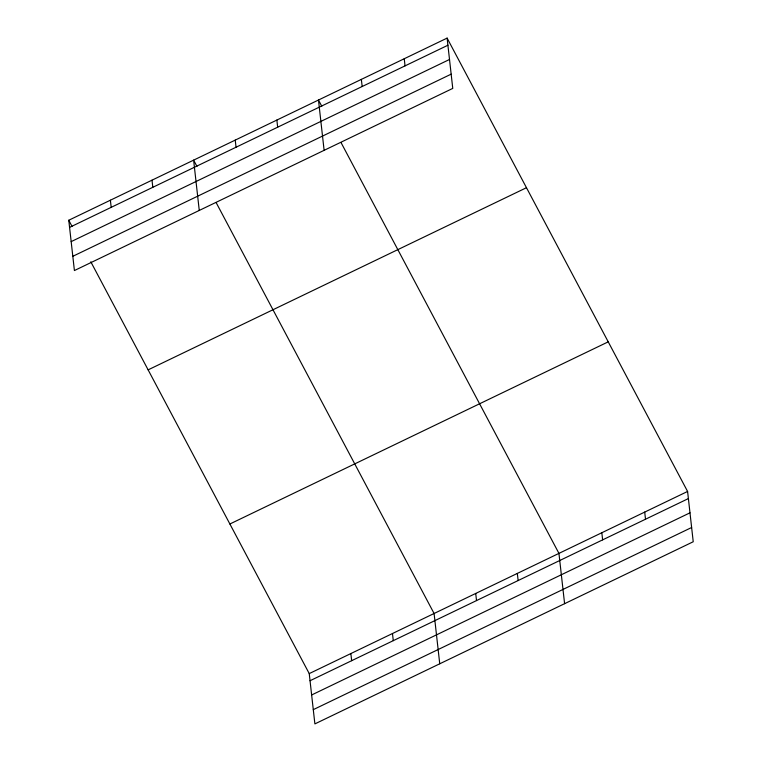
<?xml version="1.0" encoding="UTF-8"?>
<svg xmlns="http://www.w3.org/2000/svg" width="762" height="762" viewBox="0 0 762 762"><rect width="100%" height="100%" fill="white"/><g stroke="black" fill="none" stroke-linecap="round" stroke-linejoin="round"><path stroke-width="1.14" d="M447.113 38.1L452.761 88.402L74.409 270.548L68.77 220.247L447.113 38.1L687.591 491.452L693.229 541.753L314.887 723.9L309.239 673.598L90.811 261.804M69.571 227.381L447.913 45.234M71.171 241.621L449.513 59.474M72.819 256.299L451.161 74.152M148.123 369.856L526.475 187.709M229.886 523.999L608.228 341.843M309.239 673.598L687.591 491.452M310.039 680.733L688.381 498.586M311.639 694.973L689.981 512.826M313.287 709.651L691.629 527.504M321.783 106.261L318.478 100.032L324.117 150.333M341.071 142.627L558.946 553.383L564.594 603.685M196.929 166.373L193.624 160.144L199.263 210.436M216.218 202.74L434.092 613.496L439.741 663.788M68.77 220.247L72.076 226.485M644.709 512.093L645.509 519.227M601.828 532.743L602.628 539.867M517.331 573.415L518.131 580.549M475.717 593.455L476.517 600.589M404.241 58.741L405.041 65.875M361.359 79.391L362.16 86.516M392.478 633.527L393.278 640.661M350.863 653.567L351.663 660.692M276.863 120.063L277.663 127.197M235.239 140.103L236.039 147.237M152.009 180.175L152.81 187.309M110.385 200.215L111.185 207.34"/></g></svg>
